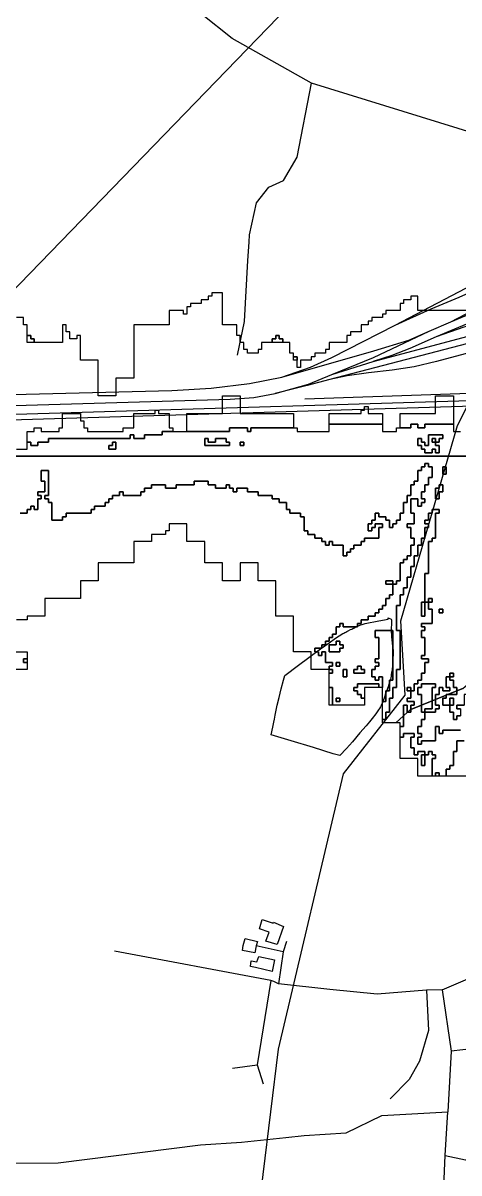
# Model space of a CAD drawing. Header units: metres. Extents: x 553506 to 563855, y 142925 to 150243.
# Drawn here: x 557588 to 557833, y 145597 to 146244 of the extents above; entities that cross this region are included whole.
import ezdxf

# ---------------------------------------------------------------- set-up
doc = ezdxf.new("R2010")
doc.units = ezdxf.units.M
for name, color, linetype in [('C-ANCIENT_WOODLAND', 94, 'Continuous'), ('C-BUILDINGS', 8, 'Continuous'), ('C-FLOOD_ZONE_3', 150, 'Continuous'), ('C-RAILWAYS', 250, 'Continuous'), ('C-ROADS', 33, 'Continuous'), ('C-WATERWAYS', 5, 'Continuous'), ('E-132KV-UGC-ALT', 8, 'Continuous')]:
    doc.layers.add(name, color=color, linetype=linetype)

msp = doc.modelspace()

# ---------------------------------------------------------------- linework, layer by layer
at = {"layer": 'C-ANCIENT_WOODLAND'}
msp.add_lwpolyline([(557762.4052, 145832.7135), (557751.2084, 145836.1225), (557738.7584, 145839.9214), (557727.405, 145843.3705), (557728.2542, 145847.5693), (557728.9056, 145850.3685), (557729.2024, 145852.1679), (557729.7053, 145854.3673), (557730.8019, 145860.0157), (557731.9068, 145864.3644), (557733.0034, 145869.273), (557734.2566, 145874.0217), (557735.0069, 145876.6209), (557742.7573, 145882.4193), (557755.2568, 145891.6167), (557760.0059, 145895.0657), (557763.708, 145897.7649), (557765.7527, 145899.0645), (557767.8058, 145900.2642), (557768.4076, 145900.5641), (557768.9518, 145900.864), (557769.5042, 145901.1139), (557770.0072, 145901.4138), (557770.7575, 145901.7637), (557772.1509, 145902.5635), (557772.7528, 145902.8134), (557773.3547, 145903.1234), (557773.9566, 145903.3733), (557774.7563, 145903.8232), (557775.6056, 145904.223), (557776.4054, 145904.6229), (557777.807, 145905.2228), (557778.6068, 145905.4727), (557780.4042, 145905.8726), (557788.0062, 145907.5221), (557793.3077, 145908.4718), (557793.3572, 145909.0717), (557795.0062, 145908.3219), (557795.1052, 145908.022), (557795.1546, 145907.6721), (557795.1546, 145905.7226), (557795.1052, 145904.8729), (557795.0062, 145904.0231), (557795.0062, 145901.0639), (557795.1546, 145899.5144), (557795.1546, 145899.0145), (557795.2041, 145898.5147), (557795.3525, 145896.6652), (557795.5504, 145894.8157), (557795.806, 145893.0162), (557795.9544, 145892.2165), (557796.1523, 145890.6169), (557796.1523, 145889.7672), (557796.1028, 145888.9174), (557796.0039, 145888.1177), (557795.9544, 145886.768), (557795.806, 145885.4184), (557795.7565, 145884.1188), (557795.707, 145882.9191), (557795.707, 145881.7195), (557795.6081, 145880.5198), (557795.5009, 145879.4201), (557795.2041, 145878.3205), (557795.0062, 145877.2208), (557794.9073, 145876.321), (557794.5033, 145874.5215), (557794.2064, 145873.5218), (557793.6046, 145871.6224), (557793.2005, 145870.3227), (557792.3018, 145867.8135), (557791.9555, 145866.8637), (557791.601, 145865.964), (557791.3537, 145865.0143), (557790.9579, 145863.8646), (557790.5539, 145862.6649), (557790.1004, 145861.5153), (557789.9025, 145860.9654), (557789.6057, 145860.4156), (557789.3583, 145859.8657), (557788.9049, 145859.016), (557788.4019, 145858.2162), (557787.8083, 145857.4164), (557786.3571, 145855.1671), (557785.6068, 145854.2673), (557785.005, 145853.3676), (557784.3041, 145852.4679), (557782.7541, 145850.5684), (557780.9566, 145848.469), (557777.403, 145844.3702), (557773.2063, 145839.4716), (557769.9082, 145835.7226), (557766.1567, 145831.6138), (557762.4052, 145832.7135)], close=True, dxfattribs=at)
at = {"layer": 'C-BUILDINGS'}
for points in [[(557726.3376, 145732.3651), (557720.9095, 145734.213), (557722.3352, 145739.4877), (557728.4906, 145737.4173), (557728.6405, 145738.0006), (557734.3373, 145735.6045), (557730.7917, 145725.3343), (557724.4784, 145727.3108), (557726.3376, 145732.3651)], [(557711.5968, 145724.7564), (557712.84, 145728.6899), (557719.7972, 145727.156), (557718.8688, 145724.59), (557718.2818, 145720.6988), (557711.1753, 145722.0834), (557711.5968, 145724.7564)], [(557715.7086, 145712.9292), (557716.0711, 145716.1569), (557719.258, 145715.5535), (557720.4019, 145718.6159), (557729.2304, 145716.7276), (557727.9018, 145710.1092), (557718.6072, 145712.3727), (557715.7086, 145712.9292)]]:
    msp.add_lwpolyline(points, close=True, dxfattribs=at)
at = {"layer": 'C-FLOOD_ZONE_3'}
for points in [[(557840, 146082), (557810, 146082), (557810, 146090), (557806, 146090), (557806, 146088), (557802, 146088), (557802, 146086), (557800, 146086), (557800, 146082), (557792, 146082), (557792, 146080), (557790, 146080), (557790, 146078), (557784, 146078), (557784, 146076), (557782, 146076), (557782, 146074), (557780, 146074), (557778, 146074), (557778, 146070), (557772, 146070), (557772, 146068), (557770, 146068), (557770, 146066), (557770, 146064), (557764, 146064), (557760, 146064), (557760, 146060), (557758, 146060), (557758, 146058), (557752, 146058), (557752, 146056), (557750, 146056), (557750, 146054), (557744, 146054), (557744, 146050), (557742, 146050), (557742, 146054), (557742, 146056), (557740, 146056), (557740, 146058), (557738, 146058), (557738, 146064), (557734, 146064), (557734, 146066), (557732, 146066), (557732, 146068), (557730, 146068), (557730, 146066), (557728, 146066), (557728, 146064), (557722, 146064), (557722, 146060), (557720, 146060), (557720, 146058), (557714, 146058), (557714, 146060), (557712, 146060), (557712, 146064), (557710, 146064), (557710, 146066), (557710, 146068), (557708, 146068), (557708, 146074), (557704, 146074), (557700, 146074), (557700, 146092), (557694, 146092), (557694, 146090), (557692, 146090), (557692, 146088), (557688, 146088), (557688, 146086), (557682, 146086), (557682, 146084), (557680, 146084), (557680, 146082), (557680, 146080), (557678, 146080), (557678, 146082), (557670, 146082), (557670, 146074), (557650, 146074), (557650, 146044), (557640, 146044), (557640, 146034), (557630, 146034), (557630, 146054), (557620, 146054), (557620, 146068), (557618, 146068), (557618, 146066), (557614, 146066), (557614, 146070), (557612, 146070), (557612, 146074), (557610, 146074), (557610, 146064), (557594, 146064), (557594, 146066), (557592, 146066), (557592, 146068), (557590, 146068), (557590, 146074), (557588, 146074), (557588, 146078), (557584, 146078)], [(557584, 146004), (557590, 146004), (557590, 146006), (557590, 146008.001), (557592.0006, 146008.0006), (557592.001, 146006.001), (557594, 146006.001), (557595.999, 146006.001), (557595.9994, 146008.0006), (557600, 146008.001), (557601.999, 146008.001), (557601.9994, 146010.0006), (557604, 146010.001), (557628, 146010.001), (557632, 146010.001), (557642, 146010.001), (557647.999, 146010.001), (557647.9994, 146012.0006), (557650.0006, 146012.0006), (557650.001, 146010.001), (557655.999, 146010.001), (557655.9994, 146012.0006), (557658, 146012.001), (557662, 146012.001), (557664, 146012.001), (557665.999, 146012.001), (557665.9994, 146014.0006), (557670, 146014.001), (557672.0003, 146014.0003), (557674, 146014), (557678, 146014), (557680, 146014.0005), (557684, 146014.001), (557694, 146014.001), (557700, 146014.001), (557703.999, 146014.001), (557703.9994, 146016.0006), (557706, 146016.001), (557708, 146016.001), (557714.0006, 146016.0006), (557714.001, 146014.001), (557715.999, 146014.001), (557715.9994, 146016.0006), (557720, 146016.001), (557724, 146016.001), (557732, 146016.001), (557738, 146016.001), (557739.9997, 146016.0007), (557742, 146016), (557742.0005, 146014), (557744, 146014), (557754, 146014), (557760, 146014), (557760, 146016), (557760, 146018.001), (557768, 146018.001), (557788, 146018.001), (557790, 146018.001), (557790, 146016), (557790, 146014.0005), (557792, 146014), (557794.0005, 146014), (557798, 146014), (557798, 146016), (557800, 146016.0005), (557802, 146016.001), (557805.999, 146016.001), (557805.9994, 146018.0006), (557808, 146018.001), (557810.0006, 146018.0006), (557810.001, 146016.001), (557812, 146016.001), (557813.999, 146016.001), (557813.9994, 146018.0006), (557829.9997, 146018.0003), (557830, 146015.999), (557830, 146014), (557832, 146014), (557833.999, 146014)], [(557544, 146000), (557587.999, 146000), (557592.001, 146000), (557594, 146000), (557690.0427, 146000), (557704.273, 146000), (557758.6971, 146000), (557781.8979, 146000), (557837.999, 146000)], [(557837.999, 146000), (557781.8979, 146000), (557758.6971, 146000), (557704.273, 146000), (557690.0427, 146000), (557594, 146000), (557592.001, 146000), (557587.999, 146000), (557550, 146000)], [(557586.001, 145967.999), (557590.0006, 145967.9994), (557590.001, 145969.999), (557592.0006, 145969.9994), (557592.001, 145971.999), (557593.999, 145971.999), (557593.9994, 145969.9994), (557596.0006, 145969.9994), (557596.001, 145975.999), (557598.0006, 145975.9994), (557598.0006, 145978.0006), (557596.001, 145978.001), (557596.001, 145979.999), (557600.0006, 145979.9994), (557600.0006, 145986.0006), (557598.001, 145986.001), (557598.001, 145991.999), (557601.999, 145991.999), (557601.999, 145978.001), (557599.9994, 145978.0006), (557599.9994, 145975.9994), (557601.999, 145975.999), (557601.9994, 145973.9994), (557603.999, 145973.999), (557603.9994, 145963.9994), (557610.0006, 145963.9994), (557610.001, 145965.999), (557612.0006, 145965.9994), (557612.001, 145967.999), (557626.0006, 145967.9994), (557626.001, 145969.999), (557628.0006, 145969.9994), (557628.001, 145971.999), (557634.0006, 145971.9994), (557634.001, 145973.999), (557636.0006, 145973.9994), (557636.001, 145975.999), (557638.0006, 145975.9994), (557638.001, 145977.999), (557642.0006, 145977.9994), (557642.001, 145979.999), (557643.999, 145979.999), (557643.9994, 145977.9994), (557654.0006, 145977.9994), (557654.001, 145979.999), (557656.0006, 145979.9994), (557656.001, 145981.999), (557660.0006, 145981.9994), (557660.001, 145983.999), (557667.999, 145983.999), (557667.9994, 145981.9994), (557674.0006, 145981.9994), (557674.001, 145983.999), (557684.0006, 145983.9994), (557684.001, 145985.999), (557691.999, 145985.999), (557691.9994, 145983.9994), (557695.999, 145983.999), (557695.9994, 145981.9994), (557702.0006, 145981.9994), (557702.001, 145983.999), (557703.999, 145983.999), (557703.9994, 145981.9994), (557705.999, 145981.999), (557705.9994, 145979.9994), (557708.0006, 145979.9994), (557708.001, 145981.999), (557713.999, 145981.999), (557713.9994, 145979.9994), (557719.999, 145979.999), (557719.9994, 145977.9994), (557727.999, 145977.999), (557727.9994, 145975.9994), (557731.999, 145975.999), (557731.9994, 145973.9994), (557735.999, 145973.999), (557735.9994, 145969.9994), (557737.999, 145969.999), (557737.9994, 145967.9994), (557743.999, 145967.999), (557743.9994, 145965.9994), (557745.999, 145965.999), (557745.9994, 145957.9994), (557747.999, 145957.999), (557747.9994, 145955.9994), (557751.999, 145955.999), (557751.9994, 145953.9994), (557755.999, 145953.999), (557755.9994, 145951.9994), (557757.999, 145951.999), (557757.9994, 145949.9994), (557760.0006, 145949.9994), (557760.001, 145951.999), (557761.999, 145951.999), (557761.9994, 145949.9994), (557767.999, 145949.999), (557767.9994, 145943.9994), (557770.0006, 145943.9994), (557770.001, 145945.999), (557772.0006, 145945.9994), (557772.001, 145947.999), (557774.0006, 145947.9994), (557774.001, 145949.999), (557778.0006, 145949.9994), (557778.001, 145951.999), (557780.0006, 145951.9994), (557780.001, 145953.999), (557788.0006, 145953.9994), (557788.001, 145959.999), (557790.0006, 145959.9994), (557790.0006, 145962.0006), (557785.9994, 145962.0006), (557785.999, 145960.001), (557783.9994, 145960.0006), (557783.999, 145958.001), (557782.001, 145958.001), (557782.001, 145961.999), (557784.0006, 145961.9994), (557784.001, 145963.999), (557786.0006, 145963.9994), (557786.001, 145967.999), (557787.999, 145967.999), (557787.9994, 145965.9994), (557791.999, 145965.999), (557791.9994, 145963.9994), (557793.999, 145963.999), (557793.9994, 145959.9994), (557796.0006, 145959.9994), (557796.001, 145961.999), (557798.0006, 145961.9994), (557798.001, 145963.999), (557800.0006, 145963.9994), (557800.001, 145967.999), (557802.0006, 145967.9994), (557802.001, 145973.999), (557804.0006, 145973.9994), (557804.001, 145977.999), (557806.0006, 145977.9994), (557806.001, 145983.999), (557808.0006, 145983.9994), (557808.001, 145985.999), (557810.0006, 145985.9994), (557810.001, 145991.999), (557812.0006, 145991.9994), (557812.001, 145993.999), (557814.0006, 145993.9994), (557814.001, 145995.999), (557815.999, 145995.999), (557815.9994, 145993.9994), (557817.999, 145993.999), (557817.999, 145988.001), (557815.9994, 145988.0006), (557815.999, 145984.001), (557813.9994, 145984.0006), (557813.999, 145980.001), (557811.9994, 145980.0006), (557811.9994, 145975.9994), (557813.999, 145975.999), (557813.999, 145974.001), (557811.9994, 145974.0006), (557811.999, 145972.001), (557810.001, 145972.001), (557810.0006, 145976.0006), (557805.9994, 145976.0006), (557805.9994, 145967.9994), (557807.999, 145967.999), (557807.999, 145962.001), (557803.9994, 145962.0006), (557803.9994, 145959.9994), (557805.999, 145959.999), (557805.9994, 145953.9994), (557807.999, 145953.999), (557807.999, 145950.001), (557805.9994, 145950.0006), (557805.999, 145944.001), (557803.9994, 145944.0006), (557803.999, 145942.001), (557801.9994, 145942.0006), (557801.999, 145940.001), (557799.9994, 145940.0006), (557799.999, 145930.001), (557797.9994, 145930.0006), (557797.999, 145928.001), (557796, 145928), (557795.999, 145922.001), (557793.9994, 145922.0006), (557793.999, 145920.001), (557791.9994, 145920.0006), (557791.999, 145916.001), (557789.9994, 145916.0006), (557789.999, 145914.001), (557787.9994, 145914.0006), (557787.999, 145912.001), (557785.9994, 145912.0006), (557785.999, 145910.001), (557781.9994, 145910.0006), (557781.999, 145908.001), (557777.9994, 145908.0006), (557777.999, 145906.001), (557775.9994, 145906.0006), (557775.999, 145904.001), (557768.001, 145904.001), (557768.0006, 145906.0006), (557765.9994, 145906.0006), (557765.999, 145904.001), (557763.9994, 145904.0006), (557763.999, 145900.001), (557761.9994, 145900.0006), (557761.999, 145898.001), (557759.9994, 145898.0006), (557759.999, 145896.001), (557757.9994, 145896.0006), (557757.999, 145894.001), (557755.9994, 145894.0006), (557755.999, 145892.001), (557751.9994, 145892.0006), (557751.9994, 145889.9994), (557753.999, 145889.999), (557753.9994, 145887.9994), (557756.0006, 145887.9994), (557756.001, 145889.999), (557757.999, 145889.999), (557757.9994, 145883.9994), (557761.999, 145883.999), (557761.999, 145882.001), (557759.9994, 145882.0006), (557759.9995, 145879.9995), (557750, 145880), (557750, 145890), (557740, 145890), (557740, 145910), (557730, 145910), (557730, 145930), (557720, 145930), (557720, 145940), (557710, 145940), (557710, 145930), (557700, 145930), (557700, 145940), (557690, 145940), (557690, 145952), (557680, 145952), (557680, 145962), (557674, 145962), (557670, 145962), (557670, 145958), (557668, 145958), (557668, 145956), (557660, 145956), (557660, 145952), (557650, 145952), (557650, 145940), (557630, 145940), (557630, 145930), (557620, 145930), (557620, 145920), (557600, 145920), (557600, 145910), (557590, 145910), (557590, 145908), (557584, 145908)], [(557835.36, 145869.39), (557831.999, 145868.0458), (557831.999, 145869.999), (557829.9994, 145869.9994), (557829.999, 145873.999), (557827.9994, 145873.9994), (557828, 145876), (557826.001, 145875.999), (557826.001, 145870.001), (557828.0006, 145870.0006), (557828.0006, 145867.9994), (557823.9994, 145867.9994), (557823.999, 145869.999), (557822.001, 145869.999), (557822.0006, 145865.9994), (557820.001, 145865.999), (557820.001, 145863.2474), (557817.999, 145862.4468), (557817.9994, 145870.0006), (557819.999, 145870.001), (557819.999, 145871.999), (557812.001, 145871.999), (557812.0006, 145869.9994), (557810.001, 145869.999), (557810.001, 145866.001), (557812.0006, 145866.0006), (557812.001, 145860.048), (557805.999, 145857.6476), (557805.9994, 145860.0006), (557807.999, 145860.001), (557807.999, 145861.999), (557803.9994, 145861.9994), (557803.9994, 145864.0006), (557805.999, 145864.001), (557806, 145868), (557807.999, 145868.001), (557807.9994, 145872.0006), (557809.999, 145872.001), (557809.9994, 145874.0006), (557811.999, 145874.001), (557811.9994, 145878.0006), (557813.999, 145878.001), (557813.9994, 145884.0006), (557815.999, 145884.001), (557815.999, 145885.999), (557811.9994, 145885.9994), (557811.9994, 145888.0006), (557813.999, 145888.001), (557813.999, 145897.999), (557811.9994, 145897.9994), (557811.9994, 145902.0006), (557813.999, 145902.001), (557813.999, 145903.999), (557811.9994, 145903.9994), (557811.9994, 145906.0006), (557817.999, 145906.001), (557817.999, 145913.999), (557815.9994, 145913.9994), (557816, 145918), (557814, 145918), (557813.9994, 145934.0006), (557815.999, 145934.001), (557815.9994, 145952.0006), (557817.999, 145952.001), (557817.9994, 145954.0006), (557819.999, 145954.001), (557819.9994, 145968.0006), (557821.999, 145968.001), (557821.999, 145969.999), (557818.001, 145969.999), (557818.0006, 145967.9994), (557816.001, 145967.999), (557816.0006, 145963.9994), (557814.001, 145963.999), (557814.001, 145962.001), (557816.0006, 145962.0006), (557816.0006, 145959.9994), (557814.001, 145959.999), (557814.0006, 145953.9994), (557812.001, 145953.999), (557812.0006, 145949.9994), (557810.001, 145949.999), (557810.001, 145948), (557810.0006, 145943.9994), (557808.001, 145943.999), (557808.0006, 145937.9994), (557806.001, 145937.999), (557806.0006, 145931.9994), (557804.001, 145931.999), (557804.0006, 145925.9994), (557802.001, 145925.999), (557802.0006, 145921.9994), (557800.001, 145921.999), (557800.001, 145918), (557800.0006, 145915.9994), (557798.001, 145915.999), (557798.001, 145910), (557798.001, 145908), (557798.001, 145902.001), (557800.0006, 145902.0006), (557800.0006, 145879.9994), (557798.001, 145879.999), (557798.0006, 145869.9994), (557796.001, 145869.999), (557796.0006, 145863.9994), (557794.001, 145863.999), (557794.0006, 145855.9994), (557792.001, 145855.999), (557792.0006, 145851.9994), (557790, 145851.999), (557790, 145862.001), (557791.999, 145862.001), (557791.9994, 145868.0006), (557793.999, 145868.001), (557793.9994, 145874.0006), (557795.999, 145874.001), (557795.999, 145901.999), (557786.001, 145901.999), (557786.001, 145898.001), (557788.0006, 145898.0006), (557788.0006, 145885.9994), (557786.001, 145885.999), (557786.001, 145884.001), (557788.0006, 145884.0006), (557788.0006, 145881.9994), (557786.001, 145881.999), (557786.0006, 145879.9994), (557784.001, 145879.999), (557784.001, 145876.001), (557786.0006, 145876.0006), (557786.001, 145874.001), (557787.999, 145874.001), (557787.9994, 145876.0006), (557790.0006, 145876.0006), (557790.0006, 145869.9994), (557787.999, 145870), (557787.999, 145871.999), (557776.001, 145871.999), (557776.0006, 145869.9994), (557774.001, 145869.999), (557774.001, 145868.001), (557776.0006, 145868.0006), (557776.001, 145866.001), (557778.0006, 145866.0006), (557778.001, 145864.001), (557780, 145864.001), (557780, 145860), (557761.999, 145860), (557761.999, 145869.999), (557760.0008, 145869.999), (557760, 145878.001), (557761.999, 145878.001), (557761.999, 145879.999), (557759.9997, 145879.9997), (557759.9994, 145882.0006), (557761.999, 145882.001), (557761.999, 145883.999), (557757.9994, 145883.9994), (557757.999, 145889.999), (557756.001, 145889.999), (557756.0006, 145887.9994), (557753.9994, 145887.9994), (557753.999, 145889.999), (557751.9994, 145889.9994), (557751.9994, 145892.0006), (557755.999, 145892.001), (557755.9994, 145894.0006), (557757.999, 145894.001), (557757.9994, 145896.0006), (557759.999, 145896.001), (557759.9994, 145898.0006), (557761.999, 145898.001), (557761.9994, 145900.0006), (557763.999, 145900.001), (557763.9994, 145904.0006), (557765.999, 145904.001), (557765.9994, 145906.0006), (557768.0006, 145906.0006), (557768.001, 145904.001), (557775.999, 145904.001), (557775.9994, 145906.0006), (557777.999, 145906.001), (557777.9994, 145908.0006), (557781.999, 145908.001), (557781.9994, 145910.0006), (557785.999, 145910.001), (557785.9994, 145912.0006), (557787.999, 145912.001), (557787.9994, 145914.0006), (557789.999, 145914.001), (557789.9994, 145916.0006), (557791.999, 145916.001), (557791.9994, 145920.0006), (557793.999, 145920.001), (557793.9994, 145922.0006), (557795.999, 145922.001), (557796, 145928), (557797.999, 145928.001), (557797.9994, 145930.0006), (557799.999, 145930.001), (557799.9994, 145940.0006), (557801.999, 145940.001), (557801.9994, 145942.0006), (557803.999, 145942.001), (557803.9994, 145944.0006), (557805.999, 145944.001), (557805.9994, 145950.0006), (557807.999, 145950.001), (557807.999, 145953.999), (557805.9994, 145953.9994), (557805.999, 145959.999), (557803.9994, 145959.9994), (557803.9994, 145962.0006), (557807.999, 145962.001), (557807.999, 145967.999), (557805.9994, 145967.9994), (557805.9994, 145976.0006), (557810.0006, 145976.0006), (557810.001, 145972.001), (557811.999, 145972.001), (557811.9994, 145974.0006), (557813.999, 145974.001), (557813.999, 145975.999), (557811.9994, 145975.9994), (557811.9994, 145980.0006), (557813.999, 145980.001), (557813.9994, 145984.0006), (557815.999, 145984.001), (557815.9994, 145988.0006), (557817.999, 145988.001), (557817.999, 145993.999), (557815.9994, 145993.9994), (557815.999, 145995.999), (557814.001, 145995.999), (557814.0006, 145993.9994), (557812.001, 145993.999), (557812.0006, 145991.9994), (557810.001, 145991.999), (557810.0006, 145985.9994), (557808.001, 145985.999), (557808.0006, 145983.9994), (557806.001, 145983.999), (557806.0006, 145977.9994), (557804.001, 145977.999), (557804.0006, 145973.9994), (557802.001, 145973.999), (557802.0006, 145967.9994), (557800.001, 145967.999), (557800.0006, 145963.9994), (557798.001, 145963.999), (557798.0006, 145961.9994), (557796.001, 145961.999), (557796.0006, 145959.9994), (557793.9994, 145959.9994), (557793.999, 145963.999), (557791.9994, 145963.9994), (557791.999, 145965.999), (557787.9994, 145965.9994), (557787.999, 145967.999), (557786.001, 145967.999), (557786.0006, 145963.9994), (557784.001, 145963.999), (557784.0006, 145961.9994), (557782.001, 145961.999), (557782.001, 145958.001), (557783.999, 145958.001), (557783.9994, 145960.0006), (557785.999, 145960.001), (557785.9994, 145962.0006), (557790.0006, 145962.0006), (557790.0006, 145959.9994), (557788.001, 145959.999), (557788.0006, 145953.9994), (557780.001, 145953.999), (557780.0006, 145951.9994), (557778.001, 145951.999), (557778.0006, 145949.9994), (557774.001, 145949.999), (557774.0006, 145947.9994), (557772.001, 145947.999), (557772.0006, 145945.9994), (557770.001, 145945.999), (557770.0006, 145943.9994), (557767.9994, 145943.9994), (557767.999, 145949.999), (557761.9994, 145949.9994), (557761.999, 145951.999), (557760.001, 145951.999), (557760.0006, 145949.9994), (557757.9994, 145949.9994), (557757.999, 145951.999), (557755.9994, 145951.9994), (557755.999, 145953.999), (557751.9994, 145953.9994), (557751.999, 145955.999), (557747.9994, 145955.9994), (557747.999, 145957.999), (557745.9994, 145957.9994), (557745.999, 145965.999), (557743.9994, 145965.9994), (557743.999, 145967.999), (557737.9994, 145967.9994), (557737.999, 145969.999), (557735.9994, 145969.9994), (557735.999, 145973.999), (557731.9994, 145973.9994), (557731.999, 145975.999), (557727.9994, 145975.9994), (557727.999, 145977.999), (557719.9994, 145977.9994), (557719.999, 145979.999), (557713.9994, 145979.9994), (557713.999, 145981.999), (557708.001, 145981.999), (557708.0006, 145979.9994), (557705.9994, 145979.9994), (557705.999, 145981.999), (557703.9994, 145981.9994), (557703.999, 145983.999), (557702.001, 145983.999), (557702.0006, 145981.9994), (557695.9994, 145981.9994), (557695.999, 145983.999), (557691.9994, 145983.9994), (557691.999, 145985.999), (557684.001, 145985.999), (557684.0006, 145983.9994), (557674.001, 145983.999), (557674.0006, 145981.9994), (557667.9994, 145981.9994), (557667.999, 145983.999), (557660.001, 145983.999), (557660.0006, 145981.9994), (557656.001, 145981.999), (557656.0006, 145979.9994), (557654.001, 145979.999), (557654.0006, 145977.9994), (557643.9994, 145977.9994), (557643.999, 145979.999), (557642.001, 145979.999), (557642.0006, 145977.9994), (557638.001, 145977.999), (557638.0006, 145975.9994), (557636.001, 145975.999), (557636.0006, 145973.9994), (557634.001, 145973.999), (557634.0006, 145971.9994), (557628.001, 145971.999), (557628.0006, 145969.9994), (557626.001, 145969.999), (557626.0006, 145967.9994), (557612.001, 145967.999), (557612.0006, 145965.9994), (557610.001, 145965.999), (557610.0006, 145963.9994), (557603.9994, 145963.9994), (557603.999, 145973.999), (557601.9994, 145973.9994), (557601.999, 145975.999), (557599.9994, 145975.9994), (557599.9994, 145978.0006), (557601.999, 145978.001), (557601.999, 145991.999), (557598.001, 145991.999), (557598.001, 145986.001), (557600.0006, 145986.0006), (557600.0006, 145979.9994), (557596.001, 145979.999), (557596.001, 145978.001), (557598.0006, 145978.0006), (557598.0006, 145975.9994), (557596.001, 145975.999), (557596.0006, 145969.9994), (557593.9994, 145969.9994), (557593.999, 145971.999), (557592.001, 145971.999), (557592.0006, 145969.9994), (557590.001, 145969.999), (557590.0006, 145967.9994), (557586.001, 145967.999)], [(557580, 145890), (557590, 145890), (557590, 145886), (557588, 145886), (557588, 145884), (557590, 145884), (557590, 145880), (557570, 145880)], [(557834.0006, 145846.0006), (557823.9994, 145846.0006), (557823.999, 145844.001), (557822.001, 145844.001), (557822.0006, 145848.0006), (557819.9994, 145848.0006), (557819.999, 145840.001), (557811.9994, 145840.0006), (557811.999, 145838.001), (557810.001, 145838.001), (557810.001, 145841.999), (557812.0006, 145841.9994), (557812.0006, 145844.0006), (557810.001, 145844.001), (557810.001, 145847.999), (557812.0006, 145847.9994), (557812.001, 145851.999), (557814.0006, 145851.9994), (557814, 145856), (557820.0006, 145855.9994), (557820.001, 145857.999), (557822.0006, 145857.9994), (557822.0006, 145860.0006), (557820.001, 145860.001), (557820.001, 145863.2474), (557825.999, 145865.6462), (557825.999, 145864.001), (557823.9994, 145864.0006), (557823.9994, 145859.9994), (557828, 145860), (557827.9994, 145855.9994), (557829.999, 145855.999), (557829.9994, 145851.9994), (557832.0006, 145851.9994), (557832.001, 145853.999), (557834, 145854)], [(557836.0006, 145839.9994), (557832.001, 145839.999), (557832.0006, 145833.9994), (557830.001, 145833.999), (557830.0006, 145825.9994), (557828.001, 145825.999), (557828.0006, 145823.9994), (557826.001, 145823.999), (557826.001, 145820), (557821.999, 145820), (557821.999, 145821.999), (557820.001, 145821.999), (557820.001, 145820), (557817.999, 145820.0007), (557817.9994, 145830.0006), (557817.9994, 145830.0006), (557819.999, 145830.001), (557819.999, 145831.999), (557817.9994, 145831.9994), (557817.999, 145833.999), (557816.001, 145833.999), (557816.0006, 145831.9994), (557814, 145832), (557813.999, 145833.999), (557810.001, 145833.999), (557810.0006, 145831.9994), (557807.9994, 145831.9994), (557807.999, 145835.999), (557805.9994, 145835.9994), (557805.9994, 145842.0006), (557807.999, 145842.001), (557807.999, 145843.999), (557802.001, 145843.999), (557802.0006, 145841.9994), (557800, 145841.999), (557800, 145848.001), (557801.999, 145848.001), (557801.999, 145854.0319), (557804.1092, 145856.001), (557805.999, 145856.001), (557805.999, 145857.6476), (557812.001, 145860.048), (557812.001, 145856.001), (557814, 145856), (557814.0006, 145851.9994), (557812.001, 145851.999), (557812.0006, 145847.9994), (557810.001, 145847.999), (557810.001, 145844.001), (557812.0006, 145844.0006), (557812.0006, 145841.9994), (557810.001, 145841.999), (557810.001, 145838.001), (557811.999, 145838.001), (557811.9994, 145840.0006), (557819.999, 145840.001), (557819.9994, 145848.0006), (557822.0006, 145848.0006), (557822.001, 145844.001), (557823.999, 145844.001), (557823.9994, 145846.0006), (557834.0006, 145846.0006)], [(557834.0006, 145858.0006), (557832.001, 145858.001), (557832.001, 145859.999), (557836.0006, 145859.9994)], [(557840, 145820), (557826.001, 145820), (557826.001, 145823.999), (557828.0006, 145823.9994), (557828.001, 145825.999), (557830.0006, 145825.9994), (557830.001, 145833.999), (557832.0006, 145833.9994), (557832.001, 145839.999), (557836.0006, 145839.9994)]]:
    msp.add_lwpolyline(points, dxfattribs=at)
for points in [[(557590, 146064), (557590, 146068), (557592, 146068), (557592, 146066), (557594, 146066), (557594, 146064), (557590, 146064)], [(557728, 146066), (557730, 146066), (557730, 146068), (557732, 146068), (557732, 146066), (557734, 146066), (557734, 146064), (557728, 146064), (557728, 146066)], [(557742, 146056), (557742, 146054), (557740, 146054), (557740, 146056), (557742, 146056)], [(557734, 146024), (557738, 146024), (557740, 146024), (557740, 146020), (557739.9994, 146018.0006), (557739.999, 146016.001), (557738, 146016.001), (557732, 146016.001), (557724, 146016.001), (557720, 146016.001), (557715.9994, 146016.0006), (557715.999, 146014.001), (557714.001, 146014.001), (557714.0006, 146016.0006), (557708, 146016.001), (557706, 146016.001), (557703.9994, 146016.0006), (557703.999, 146014.001), (557700, 146014.001), (557694, 146014.001), (557684, 146014.001), (557680, 146014.001), (557680, 146024), (557700, 146024), (557700, 146034), (557710, 146034), (557710, 146024), (557734, 146024)], [(557829.9994, 146020.0006), (557829.999, 146018.001), (557813.9994, 146018.0006), (557813.999, 146016.001), (557812, 146016.001), (557810.001, 146016.001), (557810.0006, 146018.0006), (557808, 146018.001), (557805.9994, 146018.0006), (557805.999, 146016.001), (557802, 146016.001), (557800, 146016.001), (557800, 146024), (557820, 146024), (557820, 146034), (557830, 146034), (557829.9994, 146020.0006)], [(557782, 146024), (557784, 146024), (557790, 146024), (557790, 146018.001), (557788, 146018.001), (557768, 146018.001), (557760, 146018.001), (557760, 146024), (557772, 146024), (557778, 146024), (557778, 146026), (557780, 146026), (557780, 146028), (557782, 146028), (557782, 146024)], [(557590, 146014), (557594, 146014), (557594, 146016), (557598, 146016), (557598, 146014), (557604, 146014), (557608, 146014), (557608, 146016), (557610, 146016), (557610, 146024), (557620, 146024), (557620, 146020), (557622, 146020), (557622, 146016), (557624, 146016), (557624, 146014), (557628, 146014), (557642, 146014), (557644, 146014), (557644, 146016), (557650, 146016), (557650, 146018), (557650, 146024), (557658, 146024), (557662, 146024), (557662, 146026), (557664, 146026), (557664, 146024), (557668, 146024), (557670, 146024), (557670, 146020), (557670, 146016), (557672, 146016), (557672, 146014.001), (557670, 146014.001), (557665.9994, 146014.0006), (557665.999, 146012.001), (557664, 146012.001), (557662, 146012.001), (557658, 146012.001), (557655.9994, 146012.0006), (557655.999, 146010.001), (557650.001, 146010.001), (557650.0006, 146012.0006), (557647.9994, 146012.0006), (557647.999, 146010.001), (557642, 146010.001), (557632, 146010.001), (557628, 146010.001), (557604, 146010.001), (557601.9994, 146010.0006), (557601.999, 146008.001), (557600, 146008.001), (557595.9994, 146008.0006), (557595.999, 146006.001), (557594, 146006.001), (557592.001, 146006.001), (557592.0006, 146008.0006), (557590, 146008.001), (557590, 146014)], [(557636.001, 146004.001), (557639.999, 146004.001), (557639.999, 146007.999), (557638.001, 146007.999), (557638.0006, 146005.9994), (557636.001, 146005.999), (557636.001, 146004.001)], [(557639.999, 146007.999), (557639.999, 146004.001), (557636.001, 146004.001), (557636.001, 146005.999), (557638.0006, 146005.9994), (557638.001, 146007.999), (557639.999, 146007.999)], [(557700, 146009.999), (557698, 146009.999), (557696.001, 146009.999), (557696.0006, 146007.9994), (557691.9994, 146007.9994), (557691.999, 146009.999), (557690.001, 146009.999), (557690.001, 146006.001), (557700, 146006.001), (557703.999, 146006.001), (557703.999, 146007.999), (557701.9994, 146007.9994), (557701.999, 146009.999), (557700, 146009.999)], [(557690.001, 146006.001), (557690.001, 146009.999), (557691.999, 146009.999), (557691.9994, 146007.9994), (557696.0006, 146007.9994), (557696.001, 146009.999), (557698, 146009.999), (557700, 146009.999), (557701.999, 146009.999), (557701.9994, 146007.9994), (557703.999, 146007.999), (557703.999, 146006.001), (557700, 146006.001), (557690.001, 146006.001)], [(557711.999, 146007.999), (557710.001, 146007.999), (557710.001, 146006.001), (557711.999, 146006.001), (557711.999, 146007.999)], [(557710.001, 146006.001), (557710.001, 146007.999), (557711.999, 146007.999), (557711.999, 146006.001), (557710.001, 146006.001)], [(557813.999, 146007.999), (557811.9994, 146007.9994), (557811.999, 146009.999), (557810.001, 146009.999), (557810.001, 146006.001), (557812.0006, 146006.0006), (557812.001, 146004.001), (557814.0006, 146004.0006), (557814.001, 146002.001), (557817.999, 146002.001), (557817.9994, 146004.0006), (557820.0006, 146004.0006), (557820.001, 146002.001), (557821.999, 146002.001), (557821.999, 146005.999), (557819.9994, 146005.9994), (557820, 146008), (557821.999, 146008.001), (557821.9994, 146010.0006), (557823.999, 146010.001), (557823.999, 146011.999), (557816.001, 146011.999), (557816.001, 146008), (557816.0006, 146005.9994), (557813.9994, 146005.9994), (557813.999, 146007.999)], [(557812.0006, 146006.0006), (557810.001, 146006.001), (557810.001, 146009.999), (557811.999, 146009.999), (557811.9994, 146007.9994), (557813.999, 146007.999), (557813.9994, 146005.9994), (557816.0006, 146005.9994), (557816.001, 146008), (557816.001, 146011.999), (557823.999, 146011.999), (557823.999, 146010.001), (557821.9994, 146010.0006), (557821.999, 146008.001), (557820, 146008), (557819.9994, 146005.9994), (557821.999, 146005.999), (557821.999, 146002.001), (557820.001, 146002.001), (557820.0006, 146004.0006), (557817.9994, 146004.0006), (557817.999, 146002.001), (557814.001, 146002.001), (557814.0006, 146004.0006), (557812.001, 146004.001), (557812.0006, 146006.0006)], [(557820.0006, 146010.0006), (557820, 146008), (557817.9994, 146007.9994), (557817.9994, 146010.0006), (557820.0006, 146010.0006)], [(557820.0006, 146010.0006), (557817.9994, 146010.0006), (557817.9994, 146007.9994), (557820, 146008), (557820.0006, 146010.0006)], [(557824.001, 145993.999), (557825.999, 145993.999), (557825.999, 145990.001), (557824.001, 145990.001), (557824.001, 145993.999)], [(557825.999, 145993.999), (557824.001, 145993.999), (557824.001, 145990.001), (557825.999, 145990.001), (557825.999, 145993.999)], [(557823.999, 145983.999), (557823.999, 145980.001), (557821.9994, 145980.0006), (557821.999, 145976.001), (557820.001, 145976.001), (557820.001, 145980), (557820.001, 145981.999), (557822.0006, 145981.9994), (557822.001, 145983.999), (557823.999, 145983.999)], [(557820.001, 145980), (557820.001, 145976.001), (557821.999, 145976.001), (557821.9994, 145980.0006), (557823.999, 145980.001), (557823.999, 145983.999), (557822.001, 145983.999), (557822.0006, 145981.9994), (557820.001, 145981.999), (557820.001, 145980)], [(557813.999, 145897.999), (557813.999, 145888.001), (557811.9994, 145888.0006), (557811.9994, 145885.9994), (557815.999, 145885.999), (557815.999, 145884.001), (557813.9994, 145884.0006), (557813.999, 145878.001), (557811.9994, 145878.0006), (557811.999, 145874.001), (557809.9994, 145874.0006), (557809.999, 145872.001), (557807.9994, 145872.0006), (557807.999, 145868.001), (557806, 145868), (557805.999, 145864.001), (557803.9994, 145864.0006), (557803.9994, 145861.9994), (557807.999, 145861.999), (557807.999, 145860.001), (557805.9994, 145860.0006), (557805.999, 145857.6476), (557805.78, 145857.56), (557804.1092, 145856.001), (557804.001, 145856.001), (557804.0006, 145860.0006), (557801.9994, 145860.0006), (557801.999, 145854.0319), (557797.6781, 145850), (557790, 145850), (557790, 145851.999), (557792.0006, 145851.9994), (557792.001, 145855.999), (557794.0006, 145855.9994), (557794.001, 145863.999), (557796.0006, 145863.9994), (557796.001, 145869.999), (557798.0006, 145869.9994), (557798.001, 145879.999), (557800.0006, 145879.9994), (557800.0006, 145902.0006), (557798.001, 145902.001), (557798.001, 145908), (557798.001, 145910), (557798.001, 145915.999), (557800.0006, 145915.9994), (557800.001, 145918), (557800.001, 145921.999), (557802.0006, 145921.9994), (557802.001, 145925.999), (557804.0006, 145925.9994), (557804.001, 145931.999), (557806.0006, 145931.9994), (557806.001, 145937.999), (557808.0006, 145937.9994), (557808.001, 145943.999), (557810.0006, 145943.9994), (557810.001, 145948), (557810.001, 145949.999), (557812.0006, 145949.9994), (557812.001, 145953.999), (557814.0006, 145953.9994), (557814.001, 145959.999), (557816.0006, 145959.9994), (557816.0006, 145962.0006), (557814.001, 145962.001), (557814.001, 145963.999), (557816.0006, 145963.9994), (557816.001, 145967.999), (557818.0006, 145967.9994), (557818.001, 145969.999), (557821.999, 145969.999), (557821.999, 145968.001), (557819.9994, 145968.0006), (557819.999, 145954.001), (557817.9994, 145954.0006), (557817.999, 145952.001), (557815.9994, 145952.0006), (557815.999, 145934.001), (557813.9994, 145934.0006), (557814, 145918), (557816, 145918), (557815.9994, 145913.9994), (557817.999, 145913.999), (557817.999, 145906.001), (557811.9994, 145906.0006), (557811.9994, 145903.9994), (557813.999, 145903.999), (557813.999, 145902.001), (557811.9994, 145902.0006), (557811.9994, 145897.9994), (557813.999, 145897.999)], [(557796.0006, 145930.0006), (557791.9994, 145930.0006), (557791.9994, 145927.9994), (557796, 145928), (557796.0006, 145930.0006)], [(557796.0006, 145930.0006), (557796, 145928), (557791.9994, 145927.9994), (557791.9994, 145930.0006), (557796.0006, 145930.0006)], [(557811.9994, 145918.0006), (557811.9994, 145909.9994), (557814.0006, 145909.9994), (557814, 145918), (557811.9994, 145918.0006)], [(557814, 145918), (557814.0006, 145909.9994), (557811.9994, 145909.9994), (557811.9994, 145918.0006), (557814, 145918)], [(557817.999, 145918.001), (557816, 145918), (557816.001, 145919.999), (557817.999, 145919.999), (557817.999, 145918.001)], [(557817.999, 145918.001), (557817.999, 145919.999), (557816.001, 145919.999), (557816, 145918), (557817.999, 145918.001)], [(557822.001, 145913.999), (557823.999, 145913.999), (557823.999, 145912.001), (557822.001, 145912.001), (557822.001, 145913.999)], [(557823.999, 145913.999), (557822.001, 145913.999), (557822.001, 145912.001), (557823.999, 145912.001), (557823.999, 145913.999)], [(557786.001, 145874.001), (557786.0006, 145876.0006), (557784.001, 145876.001), (557784.001, 145879.999), (557786.0006, 145879.9994), (557786.001, 145881.999), (557788.0006, 145881.9994), (557788.0006, 145884.0006), (557786.001, 145884.001), (557786.001, 145885.999), (557788.0006, 145885.9994), (557788.0006, 145898.0006), (557786.001, 145898.001), (557786.001, 145901.999), (557795.999, 145901.999), (557795.999, 145874.001), (557793.9994, 145874.0006), (557793.999, 145868.001), (557791.9994, 145868.0006), (557791.999, 145862.001), (557790, 145862.001), (557790.0006, 145869.9994), (557790.0006, 145876.0006), (557787.9994, 145876.0006), (557787.999, 145874.001), (557786.001, 145874.001)], [(557767.999, 145892.001), (557765.9994, 145892.0006), (557765.999, 145890.001), (557760.001, 145890.001), (557760.001, 145893.999), (557764.0006, 145893.9994), (557764.001, 145895.999), (557765.999, 145895.999), (557765.9994, 145893.9994), (557767.999, 145893.999), (557767.999, 145892.001)], [(557765.9994, 145893.9994), (557765.999, 145895.999), (557764.001, 145895.999), (557764.0006, 145893.9994), (557760.001, 145893.999), (557760.001, 145890.001), (557765.999, 145890.001), (557765.9994, 145892.0006), (557767.999, 145892.001), (557767.999, 145893.999), (557765.9994, 145893.9994)], [(557590, 145884), (557588, 145884), (557588, 145886), (557590, 145886), (557590, 145884)], [(557761.999, 145879.999), (557761.999, 145878.001), (557760, 145878.001), (557759.9995, 145879.9995), (557761.999, 145879.999)], [(557765.999, 145883.999), (557765.999, 145882.001), (557764.001, 145882.001), (557764.001, 145883.999), (557765.999, 145883.999)], [(557765.999, 145883.999), (557764.001, 145883.999), (557764.001, 145882.001), (557765.999, 145882.001), (557765.999, 145883.999)], [(557769.999, 145879.999), (557769.999, 145876.001), (557768.001, 145876.001), (557768.001, 145879.999), (557769.999, 145879.999)], [(557769.999, 145879.999), (557768.001, 145879.999), (557768.001, 145876.001), (557769.999, 145876.001), (557769.999, 145879.999)], [(557777.999, 145881.999), (557777.9994, 145879.9994), (557779.999, 145879.999), (557779.999, 145878.001), (557774.001, 145878.001), (557774.001, 145879.999), (557776.0006, 145879.9994), (557776.001, 145881.999), (557777.999, 145881.999)], [(557774.001, 145878.001), (557779.999, 145878.001), (557779.999, 145879.999), (557777.9994, 145879.9994), (557777.999, 145881.999), (557776.001, 145881.999), (557776.0006, 145879.9994), (557774.001, 145879.999), (557774.001, 145878.001)], [(557776.001, 145871.999), (557787.999, 145871.999), (557787.999, 145870), (557780, 145870), (557780, 145864.001), (557778.001, 145864.001), (557778.0006, 145866.0006), (557776.001, 145866.001), (557776.0006, 145868.0006), (557774.001, 145868.001), (557774.001, 145869.999), (557776.0006, 145869.9994), (557776.001, 145871.999)], [(557817.9994, 145870.0006), (557817.999, 145862.4468), (557812.001, 145860.048), (557812.0006, 145866.0006), (557810.001, 145866.001), (557810.001, 145869.999), (557812.0006, 145869.9994), (557812.001, 145871.999), (557819.999, 145871.999), (557819.999, 145870.001), (557817.9994, 145870.0006)], [(557828.0006, 145867.9994), (557828.0006, 145870.0006), (557826.001, 145870.001), (557826.001, 145875.999), (557828, 145876), (557827.9994, 145873.9994), (557829.999, 145873.999), (557829.9994, 145869.9994), (557831.999, 145869.999), (557831.999, 145868.0458), (557826.8861, 145866.001), (557825.9994, 145866.0006), (557825.999, 145865.6462), (557820.001, 145863.2474), (557820.001, 145865.999), (557822.0006, 145865.9994), (557822.001, 145869.999), (557823.999, 145869.999), (557823.9994, 145867.9994), (557828.0006, 145867.9994)], [(557828.001, 145877.999), (557829.999, 145877.999), (557829.999, 145876.001), (557828, 145876), (557828.001, 145877.999)], [(557829.999, 145876.001), (557829.999, 145877.999), (557828.001, 145877.999), (557828, 145876), (557829.999, 145876.001)], [(557761.999, 145860), (557760, 145860), (557760.0006, 145867.9994), (557760.001, 145869.999), (557761.999, 145869.999), (557761.999, 145860)], [(557806.0006, 145870.0006), (557803.9994, 145870.0006), (557803.9994, 145867.9994), (557806, 145868), (557806.0006, 145870.0006)], [(557806.0006, 145870.0006), (557806, 145868), (557803.9994, 145867.9994), (557803.9994, 145870.0006), (557806.0006, 145870.0006)], [(557836.0006, 145859.9994), (557832.001, 145859.999), (557832.001, 145858.001), (557834.0006, 145858.0006), (557834, 145854), (557832.001, 145853.999), (557832.0006, 145851.9994), (557829.9994, 145851.9994), (557829.999, 145855.999), (557827.9994, 145855.9994), (557828, 145860), (557823.9994, 145859.9994), (557823.9994, 145864.0006), (557825.999, 145864.001), (557825.999, 145865.6462), (557826.8861, 145866.001), (557831.999, 145866.001), (557831.999, 145868.0458), (557835.36, 145869.39), (557838.001, 145871.5448), (557838.0006, 145865.9994), (557836.001, 145865.999), (557836.0006, 145859.9994)], [(557825.999, 145865.6462), (557825.9994, 145866.0006), (557826.8861, 145866.001), (557825.999, 145865.6462)], [(557831.999, 145868.0458), (557831.999, 145866.001), (557826.8861, 145866.001), (557831.999, 145868.0458)], [(557765.999, 145863.999), (557765.999, 145862.001), (557764.001, 145862.001), (557764.001, 145863.999), (557765.999, 145863.999)], [(557765.999, 145863.999), (557764.001, 145863.999), (557764.001, 145862.001), (557765.999, 145862.001), (557765.999, 145863.999)], [(557804.1092, 145856.001), (557801.999, 145854.0319), (557801.9994, 145860.0006), (557804.0006, 145860.0006), (557804.001, 145856.001), (557804.1092, 145856.001)], [(557812.001, 145856.001), (557812.001, 145860.048), (557817.999, 145862.4468), (557817.999, 145858.001), (557813.9994, 145858.0006), (557814, 145856), (557812.001, 145856.001)], [(557813.9994, 145858.0006), (557817.999, 145858.001), (557817.999, 145862.4468), (557820.001, 145863.2474), (557820.001, 145860.001), (557822.0006, 145860.0006), (557822.0006, 145857.9994), (557820.001, 145857.999), (557820.0006, 145855.9994), (557814, 145856), (557813.9994, 145858.0006)], [(557829.999, 145860.001), (557829.999, 145863.999), (557828.001, 145863.999), (557828, 145860), (557829.999, 145860.001)], [(557829.999, 145863.999), (557829.999, 145860.001), (557828, 145860), (557828.001, 145863.999), (557829.999, 145863.999)], [(557801.999, 145848.001), (557800, 145848.001), (557800, 145850), (557797.6781, 145850), (557801.999, 145854.0319), (557801.999, 145848.001)], [(557805.999, 145857.6476), (557805.999, 145856.001), (557804.1092, 145856.001), (557805.78, 145857.56), (557805.999, 145857.6476)], [(557807.999, 145843.999), (557807.999, 145842.001), (557805.9994, 145842.0006), (557805.9994, 145835.9994), (557807.999, 145835.999), (557807.9994, 145831.9994), (557810.0006, 145831.9994), (557810.001, 145833.999), (557813.999, 145833.999), (557814, 145832), (557816.0006, 145831.9994), (557816.001, 145833.999), (557817.999, 145833.999), (557817.9994, 145831.9994), (557819.999, 145831.999), (557819.999, 145830.001), (557817.9994, 145830.0006), (557817.999, 145820.001), (557815.9994, 145820.0006), (557810, 145820), (557810, 145830), (557800, 145830), (557800, 145841.999), (557802.0006, 145841.9994), (557802.001, 145843.999), (557807.999, 145843.999)], [(557814.0006, 145825.9994), (557811.9994, 145825.9994), (557811.9994, 145832.0006), (557814, 145832), (557814.0006, 145825.9994)], [(557811.9994, 145832.0006), (557811.9994, 145825.9994), (557814.0006, 145825.9994), (557814, 145832), (557811.9994, 145832.0006)], [(557820.001, 145820), (557820.001, 145821.999), (557821.999, 145821.999), (557821.999, 145820), (557820.001, 145820)]]:
    msp.add_lwpolyline(points, close=True, dxfattribs=at)
at = {"layer": 'C-RAILWAYS'}
for points in [[(557350.9876, 146028.9399), (557671.5138, 146037.0723), (557693.7016, 146038.3096), (557715.1962, 146040.9391), (557733.4636, 146044.5827), (557749.6097, 146050.1201), (557761.6374, 146055.6312), (557797.1889, 146073.7512), (557844.8266, 146098.6533), (557859.3115, 146106.3548), (557874.9481, 146116.173), (557897.4907, 146130.4328), (557913.3598, 146139.0562), (557933.2626, 146147.7258), (557953.0394, 146154.1211), (558079.7847, 146188.3803)], [(557797.1889, 146073.7512), (557817.546, 146082.9017), (557833.2871, 146089.551), (557846.2583, 146095.3027), (557871.7618, 146107.2048), (557902.9228, 146121.618), (557930.8242, 146132.4031), (557964.941, 146142.3332), (558084.0194, 146174.1644)], [(557274.0214, 146018.7152), (557304.4466, 146020.6704), (557340.1519, 146021.4852), (557704.3059, 146032.0907), (557717.6869, 146033.158), (557729.6194, 146035.394), (557748.4049, 146040.6117), (557761.4991, 146046.0109), (557785.0098, 146055.6365), (557816.4426, 146070.3246), (557828.5664, 146075.6608), (557848.9482, 146086.2813), (557863.4045, 146095.1394), (557878.4432, 146103.4812), (557895.2477, 146111.933), (557907.2084, 146116.4297), (557922.3989, 146122.7841), (557936.3092, 146127.7859), (557954.0036, 146132.0804), (557969.607, 146133.8734), (558025.1817, 146136.695)], [(557828.5664, 146075.6608), (557850.5884, 146084.7957), (557879.9179, 146098.7296), (557899.0285, 146107.6975), (557913.5609, 146113.6198), (557928.8705, 146118.3752), (557946.7461, 146122.2413), (557961.1315, 146123.8409), (558126.0054, 146133.1186), (558142.8096, 146132.9345), (558161.2598, 146131.076), (558179.1483, 146127.0189), (558198.5496, 146121.0718), (558203.2292, 146119.2237), (558216.4754, 146113.9887), (558233.0167, 146107.3527), (558262.9245, 146094.5284), (558277.5996, 146089.9052), (558288.6392, 146085.9269)], [(558174.5711, 146100.0887), (558158.5606, 146102.434), (558143.2618, 146103.922), (558126.0465, 146104.2827), (557986.1707, 146099.8804), (557961.9098, 146098.5225), (557935.2298, 146095.777), (557901.8073, 146090.7766), (557870.5729, 146084.8977), (557856.8864, 146081.4833), (557843.1522, 146076.6652), (557820.3688, 146067.2732), (557805.4761, 146060.5498), (557795.4119, 146056.6904), (557784.7881, 146053.2924)], [(558210.7799, 146095.4492), (558174.5711, 146100.0887), (558159.1211, 146101.0378), (558145.3955, 146101.1719), (557995.6414, 146096.4208), (557967.0542, 146094.9744), (557937.0355, 146092.0929), (557908.924, 146088.135), (557883.4623, 146083.524), (557864.6353, 146079.6624), (557848.3372, 146075.8896), (557835.9613, 146072.6157), (557820.3688, 146067.2732)], [(558297.1394, 146078.5648), (558276.2274, 146084.2758), (558275.2893, 146084.5363), (558257.7512, 146089.0157), (558234.1148, 146093.0402), (558218.9171, 146093.7409), (558193.4344, 146092.7672), (558000.8653, 146087.3326), (557971.929, 146085.8643), (557941.9968, 146082.8964), (557910.339, 146078.7293), (557878.8105, 146073.0861), (557850.3053, 146066.6901), (557760.4818, 146043.1527), (557747.6822, 146039.777), (557729.6194, 146035.394)], [(557761.4991, 146046.0109), (557784.7881, 146053.2924), (557843.2085, 146068.9096), (557877.3822, 146076.7818), (557909.1999, 146082.3449), (557940.2905, 146086.7616), (557971.5347, 146089.5918), (557999.5899, 146091.0553), (558180.652, 146096.5697), (558195.006, 146096.4661), (558210.7799, 146095.4492), (558234.1148, 146093.0402)], [(558381.2168, 146067.2209), (558361.5164, 146068.1051), (558352.9091, 146068.9529), (558343.4599, 146069.886), (558328.6617, 146072.1457), (558304.3093, 146077.3833), (558297.1394, 146078.5648), (558276.1465, 146082.8153), (558234.8512, 146087.5203), (558221.8076, 146088.2205), (558206.239, 146088.0194), (558002.1555, 146081.7629), (557972.944, 146080.3752), (557944.2232, 146077.8118), (557911.8132, 146073.5436), (557879.5486, 146067.4994), (557847.8716, 146060.5385), (557820.4291, 146053.2405), (557807.8531, 146050.3278), (557795.5318, 146048.4581), (557782.2533, 146047.0153), (557770.2479, 146045.3335), (557760.4818, 146043.1527)], [(557733.4636, 146044.5827), (557785.164, 146059.2695), (557804.8587, 146065.3945), (557816.4426, 146070.3246)], [(557746.4063, 146032.3589), (558117.3406, 146045.1496), (558133.6872, 146047.3442), (558150.7875, 146049.3619), (558163.1371, 146050.3095)], [(558197.3065, 146040.3651), (558177.182, 146038.666), (558157.6862, 146037.6765), (557456.3243, 146016.6404), (557213.9842, 146009.0207)], [(557268.6885, 146014.2671), (557309.1026, 146015.4707), (558157.3221, 146040.8706), (558181.5621, 146042.4625), (558196.6296, 146043.9503)]]:
    msp.add_lwpolyline(points, dxfattribs=at)
at = {"layer": 'C-ROADS'}
for points in [[(557734.0941, 145721.1952), (557718.8688, 145724.59)], [(557736.0521, 145727.1318), (557734.0941, 145721.1952), (557731.5061, 145703.197)], [(557823.6905, 145699.9278), (557880.7698, 145724.2742)], [(557731.5061, 145703.197), (557728.9885, 145704.5554), (557727.1953, 145705.1014), (557639.2291, 145721.5791)], [(557727.1953, 145705.1014), (557719.5, 145657.7533), (557722.9166, 145646.9288)], [(557787.0285, 145697.3887), (557760.488, 145700.0575), (557731.5061, 145703.197)], [(557823.6905, 145699.9278), (557814.8479, 145699.7676), (557787.0285, 145697.3887)], [(557814.8479, 145699.7676), (557815.9224, 145677.0737), (557810.9909, 145659.7826), (557805.0614, 145649.4836), (557794.4621, 145638.6517)], [(557823.6905, 145699.9278), (557828.8069, 145665.4159), (557826.9183, 145631.2565)], [(557884.1598, 145659.6813), (557855.0488, 145668.381), (557828.8069, 145665.4159)], [(557241.49, 145662.7063), (557286.0159, 145651.2251), (557341.9051, 145645.9908), (557406.4991, 145639.0316), (557431.2201, 145631.3747), (557455.5949, 145618.3539), (557509.4682, 145603.8332), (557556.3421, 145602.276), (557607.4695, 145602.508), (557687.6027, 145612.7455), (557710.6617, 145614.143)], [(557705.726, 145655.7836), (557719.5, 145657.7533)], [(557769.674, 145619.5379), (557789.6731, 145629.2448), (557826.9183, 145631.2565)], [(557824.0784, 145576.144), (557825.4142, 145606.6693), (557826.9183, 145631.2565)], [(557710.6617, 145614.143), (557735.6808, 145616.8474)], [(557735.6808, 145616.8474), (557745.9773, 145617.9536), (557769.674, 145619.5379)], [(557825.4142, 145606.6693), (557836.7423, 145604.2459), (557874.2269, 145591.1845), (557881.1387, 145582.0256)]]:
    msp.add_lwpolyline(points, dxfattribs=at)
at = {"layer": 'C-WATERWAYS'}
for points in [[(557890.996, 146134.2288), (557894.6177, 146165.2139), (557750.1631, 146209.7927), (557705.527, 146235.0004), (557688.0291, 146248.9209)], [(557714.9669, 146120.4204), (557715.2169, 146124.5795), (557719.0702, 146142.5832), (557726.1527, 146151.3036), (557734.2684, 146155.0697), (557742.0964, 146168.2093), (557750.1631, 146209.7927)], [(557832.3492, 146017.3905), (557890.996, 146134.2288)], [(557714.3572, 146110.2069), (557714.9669, 146120.4204)], [(557708.4736, 146056.9488), (557712.3001, 146075.8309), (557714.3572, 146110.2069)], [(557718.5339, 145560.6838), (557731.4932, 145666.4686), (557768.1615, 145821.4622), (557802.817, 145865.6315), (557800.3368, 145907.4587), (557832.3492, 146017.3905)]]:
    msp.add_lwpolyline(points, dxfattribs=at)
at = {"layer": 'E-132KV-UGC-ALT'}
msp.add_lwpolyline([(557225, 145935), (557255, 145985), (557255, 146035), (557265, 146045), (557335, 146045), (557345, 146055), (557545, 146055), (557865, 146385), (557865, 146425), (557885, 146455), (557835, 146505), (557865, 146545), (557865, 146605), (557985, 146725), (558025, 146735), (558065, 146705), (558375, 146705), (558395, 146725), (558485, 146725), (558695, 146935), (558705, 147235)], dxfattribs=at)

doc.saveas('drawing.dxf')
